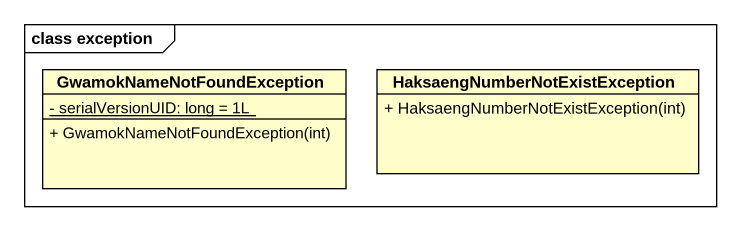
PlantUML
@startuml
mainframe class exception
hide circle
hide empty members
skinparam classAttributeIconSize 0
class GwamokNameNotFoundException {
  {static} - serialVersionUID: long = 1L
  + GwamokNameNotFoundException(int)
}
class "HaksaengNumberNotExistException" as HaksaengNumberNotExistExcept {
  + HaksaengNumberNotExistException(int)
}
@enduml
